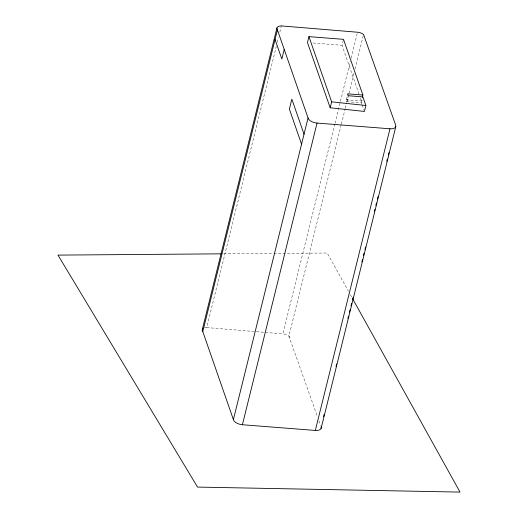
<?xml version="1.0" encoding="UTF-8"?>
<svg xmlns="http://www.w3.org/2000/svg" width="518" height="518" viewBox="0 0 518 518"><rect width="100%" height="100%" fill="white"/><g stroke="black" fill="none" stroke-linecap="round" stroke-linejoin="round"><path stroke-width="0.39" stroke-dasharray="2.59 1.94" d="M204.37 327.868A6.792 3.425 13.9 0 1 206.708 327.557L276.308 46.322M277.279 42.398L278.444 37.684M279.811 32.187L281.365 25.9M359.026 94.101L342.035 45.28L343.505 39.342M289.996 337.354A6.456 3.257 13.9 0 0 282.873 333.883L334.783 124.139M334.978 123.355L340.222 102.143M340.417 101.36L350.33 61.292M351.113 58.152L357.329 33.016M361.914 104.26L361.415 102.823L346.827 101.683L346.16 99.767L347.448 94.574M346.827 101.683L348.297 95.739M341.194 124.812L288.895 336.13L317.262 416.187M341.388 124.029L345.085 109.104M345.279 108.314L346.639 102.817M346.833 102.033L348.193 96.529M348.97 93.389L354.221 72.177M354.998 69.036L363.552 34.473M346.16 99.767L361.415 100.965L361.965 98.737M361.415 102.823L362.516 98.368M223.724 253.82L273.044 253.438M273.854 253.431L327.221 253.017L348.439 291.213M313.099 43.013L342.035 45.28M206.708 327.557L255.614 331.624M256.416 331.688L282.873 333.883M350.401 294.755L351.58 296.872M318.881 420.758L320.5 425.336M360.353 97.915L361.415 100.965M362.16 104.979L363.908 110.004"/><path stroke-width="0.78" d="M202.292 329.584L276.942 27.927M321.043 426.858A7.433 3.749 13.9 0 1 315.326 430.439L242.405 424.741A7.764 3.917 13.9 0 1 233.391 419.619L202.784 331.559L277.434 29.902A6.792 3.425 13.9 0 1 281.365 25.9L357.524 32.226A6.456 3.257 13.9 0 1 363.552 34.473L395.694 125.201A7.433 3.749 13.9 0 1 389.976 128.781L317.055 123.083A7.764 3.917 13.9 0 1 308.048 117.962L277.434 29.902M284.227 49.443L281.85 59.046L275.052 39.543M362.885 95.027L343.505 39.342L308.942 36.636L307.472 42.573L330.173 107.783L364.413 111.435L365.876 105.497L362.878 96.885L348.297 95.739L347.63 93.829L362.885 95.027L362.335 97.254M233.391 419.619L308.048 117.962M242.405 424.741L317.055 123.083M330.173 107.783L331.643 101.845L308.942 36.636M315.326 430.439L389.976 128.781M323.569 416.647L324.151 414.29M336.014 366.375L336.596 364.018M347.869 318.453L348.452 316.097M349.423 312.166L350.006 309.809M350.977 305.885L351.567 303.529M352.538 299.598L353.121 297.241M361.868 261.894L362.451 259.537M363.422 255.607L364.005 253.25M364.976 249.32L365.559 246.963M374.307 211.616L374.89 209.259M375.867 205.329L376.45 202.972M377.421 199.048L378.004 196.691M386.752 161.338L387.334 158.981M388.306 155.057L388.888 152.7M321.108 428.399L395.765 126.742M221.296 253.839L57.971 255.109L197.539 487.082L460.029 492.1L352.758 298.996M331.643 101.845L365.876 105.497M304.027 134.207L291.841 99.152L289.374 109.117L301.56 144.172M202.784 331.559A6.792 3.425 13.9 0 1 202.784 328.749"/></g></svg>
